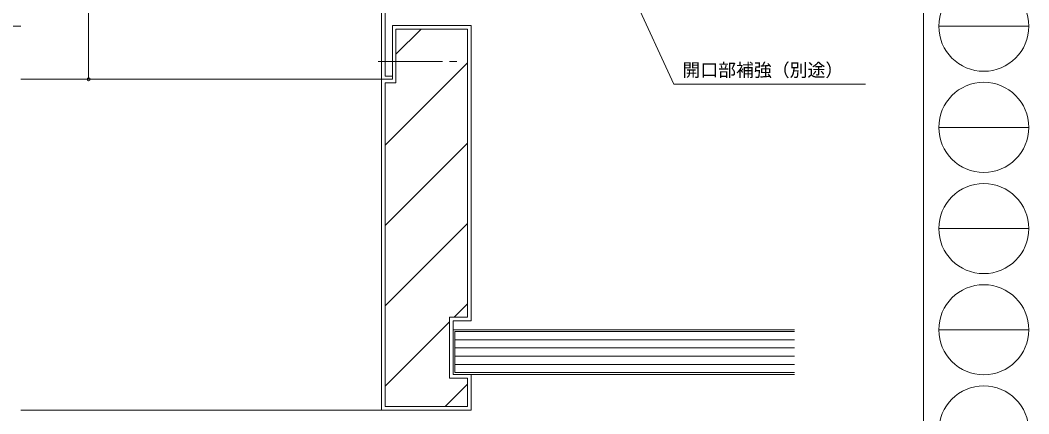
# Model space of a CAD drawing. Units: millimetres, scale not verified. Extents: x -594 to 539, y -420 to 386.
# Drawn here: x 257.2 to 539.5, y -265.8 to -155.8 of the extents above; entities that cross this region are included whole.
import ezdxf
from ezdxf.enums import TextEntityAlignment as Align

# ---------------------------------------------------------------- set-up
doc = ezdxf.new("R2010")
doc.units = ezdxf.units.MM
doc.header["$LTSCALE"] = 2
doc.linetypes.add('CHAIN2', pattern=[12, 9, -1, 1, -1])
for name, color, linetype, lineweight in [('0-1_YKK_ZWAK', 7, 'Continuous', 9), ('0-3_YKK_11', 7, 'Continuous', 9), ('0-4_YKK_12', 2, 'Continuous', 9), ('0-5_YKK_13', 4, 'Continuous', 9), ('0-7_YKK_D', 6, 'Continuous', 9), ('0-8_YSS_K', 3, 'Continuous', 9), ('0-9_YSS_KE', 3, 'Continuous', 9)]:
    doc.layers.add(name, color=color, linetype=linetype, lineweight=lineweight)
doc.styles.add('ＭＳ ゴシック', font='')
doc.styles.get('ＭＳ ゴシック').set_extended_font_data('MS Gothic')

msp = doc.modelspace()

# ---------------------------------------------------------------- linework, layer by layer
at = {"layer": '0-1_YKK_ZWAK'}
for p, q in [((510, 382), (510, -368)), ((514.252, -157.44), (539.452, -157.44)), ((514.252, -185.72), (539.452, -185.72)), ((514.252, -214), (539.452, -214)), ((514.252, -242.28), (539.452, -242.28))]:
    msp.add_line(p, q, dxfattribs=at)
for centre in [(526.852, -157.44), (526.852, -185.72), (526.852, -214), (526.852, -242.28), (526.852, -270.56)]:
    msp.add_circle(centre, 12.6, dxfattribs=at)
at = {"layer": '0-3_YKK_11'}
for p, q in [((358.363, -172.266), (358.363, -126.466)), ((359.363, -152.266), (359.363, -171.366)), ((359.363, -171.366), (361.363, -171.366)), ((361.363, -171.366), (361.363, -172.266)), ((361.363, -172.266), (358.363, -172.266))]:
    msp.add_line(p, q, dxfattribs=at)
at = {"layer": '0-4_YKK_12'}
msp.add_line((358.663, -172.266), (257.363, -172.266), dxfattribs=at)
at = {"layer": '0-5_YKK_13', "linetype": 'CHAIN2'}
msp.add_line((357.363, -167.266), (379.363, -167.266), dxfattribs=at)
at = {"layer": '0-7_YKK_D'}
for p, q in [((276.363, -77.266), (276.363, -172.266)), ((409.822, -107.81), (440.146, -173.625)), ((223.363, -157.466), (257.363, -157.466)), ((223.363, -157.466), (257.363, -157.466)), ((440.146, -173.625), (493.726, -173.625))]:
    msp.add_line(p, q, dxfattribs=at)
msp.add_circle((276.363, -172.266), 0.425, dxfattribs=at)
at = {"layer": '0-8_YSS_K'}
for p, q in [((369.373, -158.267), (362.363, -165.277)), ((362.363, -173.267), (362.363, -158.267)), ((382.363, -158.267), (362.363, -158.267)), ((382.363, -158.267), (382.363, -238.766)), ((382.363, -167.727), (359.363, -190.727)), ((362.363, -173.267), (359.363, -173.267)), ((359.363, -263.766), (359.363, -173.267)), ((382.363, -190.178), (359.363, -213.178)), ((382.363, -212.628), (359.363, -235.628)), ((382.363, -235.079), (378.676, -238.766)), ((377.363, -255.766), (377.363, -238.766)), ((377.363, -238.766), (382.363, -238.766)), ((377.363, -240.079), (359.363, -258.079)), ((378.363, -242.266), (378.363, -254.766)), ((473.869, -242.266), (378.363, -242.266)), ((378.863, -242.766), (378.863, -254.266)), ((473.869, -242.766), (378.863, -242.766)), ((378.863, -245.066), (473.869, -245.066)), ((378.863, -247.366), (473.869, -247.366)), ((378.863, -249.666), (473.869, -249.666)), ((378.863, -251.966), (473.869, -251.966)), ((377.363, -255.766), (382.363, -255.766)), ((378.363, -254.766), (473.869, -254.766)), ((378.863, -254.266), (473.869, -254.266)), ((382.363, -255.766), (382.363, -263.766)), ((382.363, -257.53), (376.126, -263.766)), ((358.363, -264.766), (257.363, -264.766)), ((382.363, -263.766), (359.363, -263.766))]:
    msp.add_line(p, q, dxfattribs=at)
at = {"layer": '0-9_YSS_KE'}
for p, q in [((361.363, -157.267), (361.363, -172.266)), ((358.363, -172.267), (361.363, -172.266)), ((358.363, -172.267), (358.363, -264.766)), ((378.363, -254.766), (378.363, -239.766)), ((378.363, -239.766), (383.363, -239.766)), ((378.363, -254.766), (383.363, -254.766)), ((383.363, -254.766), (383.363, -264.766)), ((358.363, -264.766), (383.363, -264.766))]:
    msp.add_line(p, q, dxfattribs=at)
msp.add_lwpolyline([(361.363, -157.267), (383.363, -157.267), (383.363, -239.766)], dxfattribs=at)

# ---------------------------------------------------------------- texts
at = {"layer": '0-7_YKK_D', "color": 4, "style": 'ＭＳ ゴシック'}
msp.add_text('開口部補強（別途）', height=3.666, dxfattribs=at).set_placement((442.526, -172.625), align=Align.BOTTOM_LEFT)

doc.saveas('drawing.dxf')
